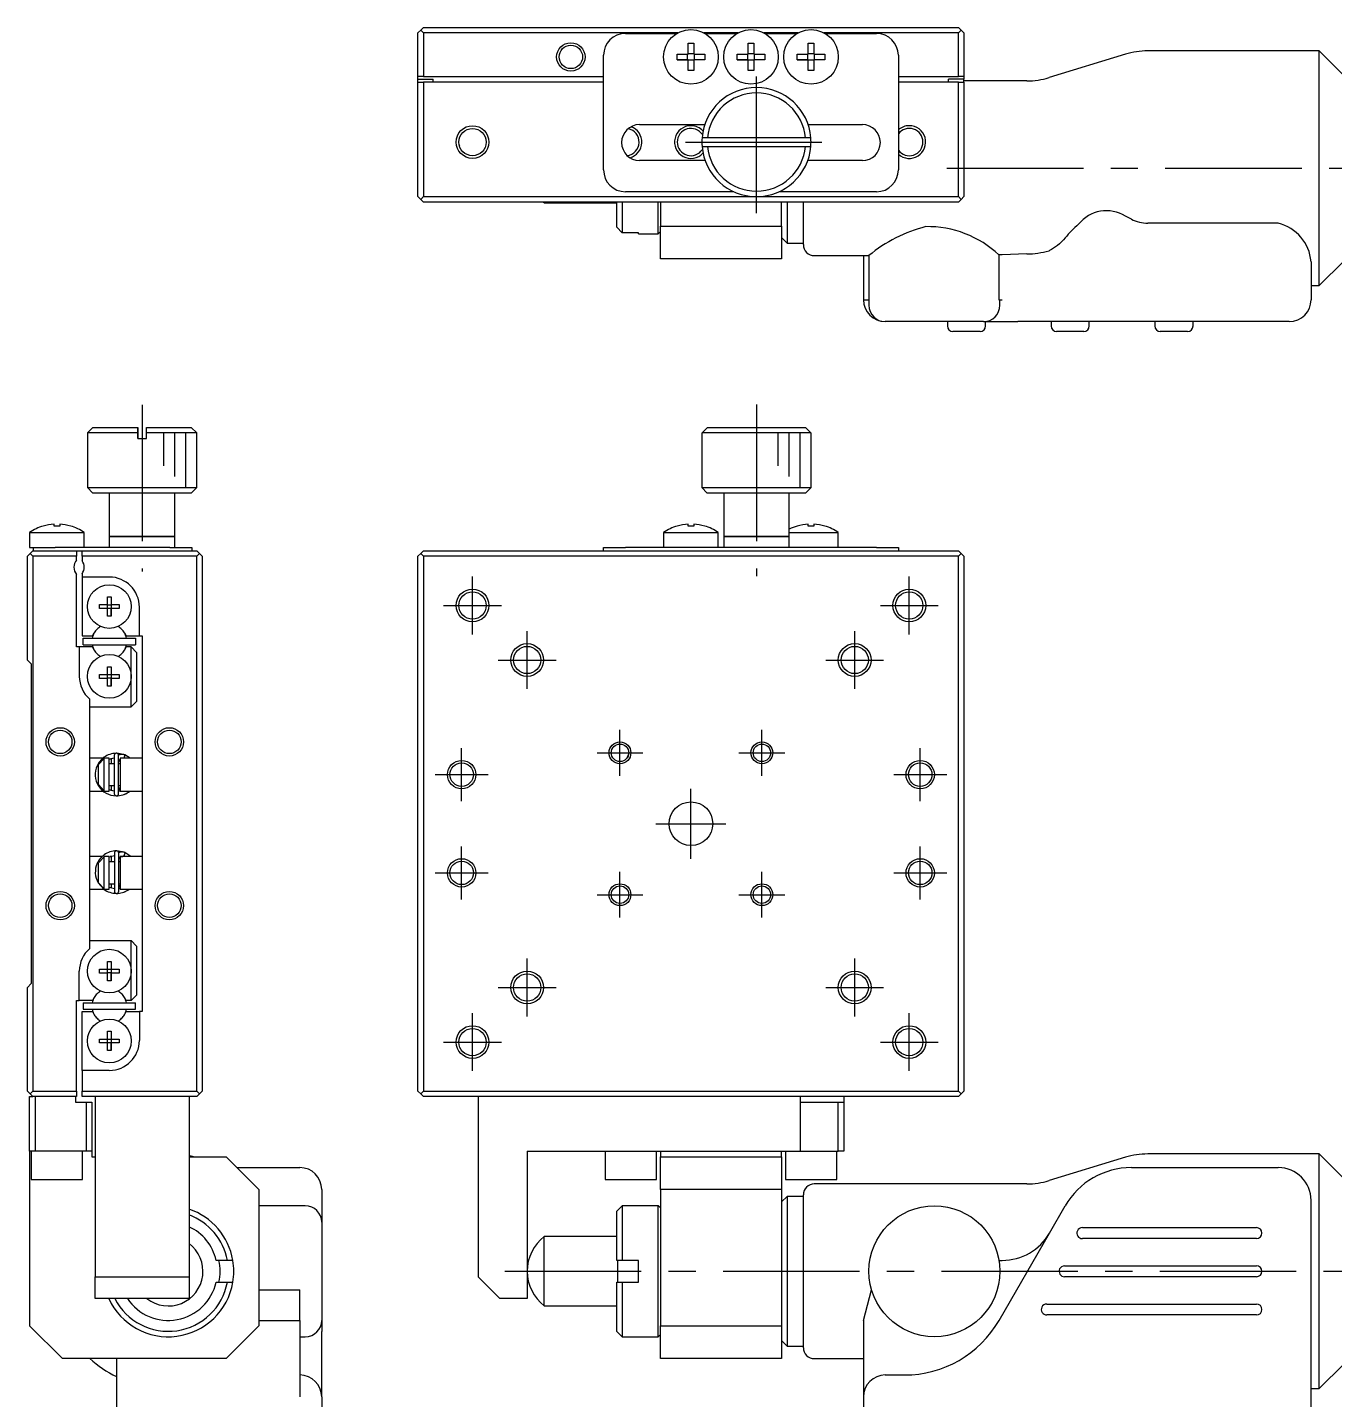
# Model space of a CAD drawing. Extents: x 19 to 443, y 13 to 219.
# Drawn here: x 31.1 to 150.8, y 93.2 to 218.9 of the extents above; entities that cross this region are included whole.
import ezdxf

# ---------------------------------------------------------------- set-up
doc = ezdxf.new("R2010")
doc.units = 0
doc.header["$LTSCALE"] = 10
doc.linetypes.add('CENTER', pattern=[2, 1.25, -0.25, 0.25, -0.25])
doc.layers.get('0').update_dxf_attribs({"linetype": 'CONTINUOUS'})
doc.layers.add('CENTER', color=1, linetype='CENTER')

msp = doc.modelspace()

# ---------------------------------------------------------------- linework, layer by layer
at = {"color": 7, "linetype": 'CONTINUOUS'}
for p, q in [((67.094929, 218.675), (67.344929, 218.925)), ((67.344929, 218.925), (116.344929, 218.925)), ((116.344929, 218.925), (116.594929, 218.675)), ((66.844929, 218.425), (67.094929, 218.675)), ((66.844929, 214.425), (66.844929, 218.425)), ((67.094929, 218.675), (67.344929, 218.425)), ((67.344929, 218.425), (67.344929, 214.425)), ((90.657495, 218.425), (67.344929, 218.425)), ((85.844929, 218.375), (90.569194, 218.375)), ((91.584929, 217.48359), (92.104929, 217.48359)), ((91.584929, 216.485), (91.584929, 217.48359)), ((92.104929, 217.48359), (92.104929, 216.485)), ((96.157495, 218.425), (93.032364, 218.425)), ((93.120665, 218.375), (96.069194, 218.375)), ((97.084929, 217.48359), (97.604929, 217.48359)), ((97.084929, 216.485), (97.084929, 217.48359)), ((97.604929, 217.48359), (97.604929, 216.485)), ((101.657495, 218.425), (98.532364, 218.425)), ((98.620665, 218.375), (101.569194, 218.375)), ((102.584929, 217.48359), (103.104929, 217.48359)), ((102.584929, 216.485), (102.584929, 217.48359)), ((103.104929, 217.48359), (103.104929, 216.485)), ((116.344929, 218.425), (104.032364, 218.425)), ((104.120665, 218.375), (108.844929, 218.375)), ((116.344929, 218.425), (116.594929, 218.675)), ((116.344929, 214.425), (116.344929, 218.425)), ((116.594929, 218.675), (116.844929, 218.425)), ((116.844929, 218.425), (116.844929, 214.425)), ((83.844929, 205.875), (83.844929, 216.375)), ((90.58634, 215.965), (90.58634, 216.485)), ((90.58634, 216.485), (91.584929, 216.485)), ((91.543555, 215.965), (91.543555, 216.485)), ((91.584929, 216.526375), (92.104929, 216.526375)), ((92.104929, 216.485), (93.103519, 216.485)), ((92.146304, 216.485), (92.146304, 215.965)), ((93.103519, 216.485), (93.103519, 215.965)), ((96.08634, 215.965), (96.08634, 216.485)), ((96.08634, 216.485), (97.084929, 216.485)), ((97.043555, 215.965), (97.043555, 216.485)), ((97.084929, 216.526375), (97.604929, 216.526375)), ((97.604929, 216.485), (98.603519, 216.485)), ((97.646304, 216.485), (97.646304, 215.965)), ((98.603519, 216.485), (98.603519, 215.965)), ((101.58634, 215.965), (101.58634, 216.485)), ((101.58634, 216.485), (102.584929, 216.485)), ((102.543555, 215.965), (102.543555, 216.485)), ((102.584929, 216.526375), (103.104929, 216.526375)), ((103.104929, 216.485), (104.103519, 216.485)), ((103.146304, 216.485), (103.146304, 215.965)), ((104.103519, 216.485), (104.103519, 215.965)), ((110.844929, 216.375), (110.844929, 205.875)), ((131.644984, 216.469461), (124.644875, 214.330539)), ((149.394929, 216.775), (133.690513, 216.775)), ((149.394929, 195.275), (149.394929, 216.775)), ((151.644929, 214.525), (149.394929, 216.775)), ((91.584929, 215.965), (90.58634, 215.965)), ((90.58634, 215.965), (91.543555, 215.965)), ((91.584929, 215.965), (91.543555, 215.965)), ((91.584929, 214.96641), (91.584929, 215.965)), ((92.104929, 215.923625), (91.584929, 215.923625)), ((92.104929, 214.96641), (91.584929, 214.96641)), ((92.104929, 215.965), (92.104929, 214.96641)), ((93.103519, 215.965), (92.104929, 215.965)), ((92.146304, 215.965), (92.104929, 215.965)), ((93.103519, 215.965), (92.146304, 215.965)), ((97.084929, 215.965), (96.08634, 215.965)), ((96.08634, 215.965), (97.043555, 215.965)), ((97.084929, 215.965), (97.043555, 215.965)), ((97.084929, 214.96641), (97.084929, 215.965)), ((97.604929, 215.923625), (97.084929, 215.923625)), ((97.604929, 214.96641), (97.084929, 214.96641)), ((97.604929, 215.965), (97.604929, 214.96641)), ((98.603519, 215.965), (97.604929, 215.965)), ((97.646304, 215.965), (97.604929, 215.965)), ((98.603519, 215.965), (97.646304, 215.965)), ((102.584929, 215.965), (101.58634, 215.965)), ((101.58634, 215.965), (102.543555, 215.965)), ((102.584929, 215.965), (102.543555, 215.965)), ((102.584929, 214.96641), (102.584929, 215.965)), ((103.104929, 215.923625), (102.584929, 215.923625)), ((103.104929, 214.96641), (102.584929, 214.96641)), ((103.104929, 215.965), (103.104929, 214.96641)), ((104.103519, 215.965), (103.104929, 215.965)), ((103.146304, 215.965), (103.104929, 215.965)), ((104.103519, 215.965), (103.146304, 215.965)), ((67.344929, 214.425), (66.844929, 214.425)), ((66.844929, 214.175), (66.844929, 214.425)), ((66.844929, 214.175), (68.244929, 214.175)), ((66.844929, 213.925), (66.844929, 214.175)), ((66.844929, 203.425), (66.844929, 213.925)), ((66.844929, 213.925), (67.344929, 213.925)), ((67.344929, 214.425), (83.844929, 214.425)), ((67.344929, 213.925), (67.344929, 203.425)), ((83.844929, 213.925), (67.344929, 213.925)), ((68.244929, 213.925), (68.244929, 214.175)), ((110.844929, 214.425), (116.344929, 214.425)), ((116.344929, 213.925), (110.844929, 213.925)), ((116.844929, 214.175), (115.444929, 214.175)), ((115.444929, 213.925), (115.444929, 214.175)), ((116.844929, 214.425), (116.344929, 214.425)), ((116.344929, 203.425), (116.344929, 213.925)), ((116.344929, 213.925), (116.844929, 213.925)), ((116.844929, 214.425), (116.844929, 214.175)), ((116.844929, 213.925), (116.844929, 214.175)), ((122.599346, 214.025), (116.844929, 214.025)), ((116.844929, 213.925), (116.844929, 203.425)), ((87.144929, 210.025), (93.107842, 210.025)), ((102.582017, 210.025), (107.544929, 210.025)), ((93.362742, 208.825), (92.860955, 208.825)), ((102.327116, 208.825), (93.362742, 208.825)), ((102.828904, 208.825), (102.327116, 208.825)), ((92.860955, 208.025), (93.362742, 208.025)), ((92.860955, 208.025), (102.828904, 208.025)), ((93.362742, 208.025), (102.327116, 208.025)), ((102.327116, 208.025), (102.828904, 208.025)), ((93.142802, 206.725), (87.144929, 206.725)), ((107.544929, 206.725), (102.547057, 206.725)), ((95.771888, 203.875), (85.844929, 203.875)), ((108.844929, 203.875), (99.917971, 203.875)), ((67.094929, 203.175), (66.844929, 203.425)), ((67.344929, 203.425), (67.094929, 203.175)), ((67.344929, 202.925), (67.094929, 203.175)), ((67.344929, 203.425), (97.844929, 203.425)), ((116.344929, 202.925), (67.344929, 202.925)), ((78.411953, 202.85), (78.411953, 202.925)), ((78.411953, 202.85), (85.044929, 202.85)), ((85.044929, 200.616673), (85.044929, 202.925)), ((85.544929, 202.925), (85.544929, 200.10892)), ((88.844929, 200.025), (88.844929, 202.925)), ((89.044929, 202.925), (89.044929, 200.725)), ((97.844929, 203.425), (116.344929, 203.425)), ((100.144929, 200.725), (100.144929, 202.925)), ((100.644929, 202.925), (100.644929, 199.175)), ((102.144929, 199.025), (102.144929, 202.925)), ((116.594929, 203.175), (116.344929, 203.425)), ((116.594929, 203.175), (116.344929, 202.925)), ((116.844929, 203.425), (116.594929, 203.175)), ((132.186381, 201.35341), (131.644984, 201.63926)), ((85.544929, 200.10892), (85.044929, 200.616673)), ((87.044929, 200.10892), (85.544929, 200.10892)), ((87.044929, 200.025), (87.044929, 200.10892)), ((87.044929, 200.025), (88.844929, 200.025)), ((88.844929, 200.025), (89.044929, 200.225)), ((89.044929, 200.725), (100.144929, 200.725)), ((89.044929, 197.725), (89.044929, 200.725)), ((100.144929, 200.725), (100.144929, 197.725)), ((145.644929, 200.993847), (133.690513, 200.993847)), ((100.144929, 199.675), (100.644929, 199.175)), ((100.644929, 199.175), (102.144929, 199.175)), ((125.062742, 198.690072), (124.873127, 198.578328)), ((125.24931, 198.815841), (125.062742, 198.690072)), ((125.432474, 198.955397), (125.24931, 198.815841)), ((125.611885, 199.108471), (125.432474, 198.955397)), ((125.787199, 199.274771), (125.611885, 199.108471)), ((125.958081, 199.45398), (125.787199, 199.274771)), ((126.124204, 199.645753), (125.958081, 199.45398)), ((100.144929, 197.725), (89.044929, 197.725)), ((103.144929, 198.025), (108.144929, 198.025)), ((107.644929, 198.025), (107.644929, 193.975)), ((108.144929, 198.025), (108.144929, 193.475)), ((120.061009, 198.087746), (120.061009, 193.975)), ((120.350701, 198.087746), (120.061009, 198.087746)), ((122.599346, 198.173484), (120.350701, 198.087746)), ((124.680828, 198.480825), (124.644875, 198.464771)), ((124.873127, 198.578328), (124.680828, 198.480825)), ((148.644929, 197.462728), (148.644929, 193.975)), ((149.394929, 195.275), (151.644929, 197.525)), ((148.644929, 195.275), (149.394929, 195.275)), ((107.644929, 193.975), (108.144929, 193.975)), ((120.061009, 193.975), (120.350701, 193.975)), ((120.144929, 193.475), (120.144929, 193.975)), ((118.644929, 191.975), (109.644929, 191.975)), ((115.334269, 191.975), (115.334269, 191.575)), ((118.334269, 191.075), (115.834269, 191.075)), ((118.644929, 191.975), (121.794077, 191.975)), ((118.834269, 191.575), (118.834269, 191.975)), ((127.856254, 191.975), (121.794077, 191.975)), ((124.834269, 191.975), (124.834269, 191.575)), ((127.834269, 191.075), (125.334269, 191.075)), ((132.186381, 191.975), (127.856254, 191.975)), ((128.334269, 191.575), (128.334269, 191.975)), ((145.644929, 191.975), (132.186381, 191.975)), ((134.334269, 191.975), (134.334269, 191.575)), ((137.334269, 191.075), (134.834269, 191.075)), ((137.834269, 191.575), (137.834269, 191.975)), ((146.644929, 191.975), (145.644929, 191.975)), ((37.075, 182.275), (36.575, 181.775)), ((37.075, 182.275), (41.175, 182.275)), ((41.175, 181.775), (41.175, 182.275)), ((41.175, 182.275), (41.175, 181.775)), ((41.975, 182.275), (46.075, 182.275)), ((41.975, 181.775), (41.975, 182.275)), ((46.575, 181.775), (46.075, 182.275)), ((92.860955, 181.775), (93.362742, 182.275)), ((93.362742, 182.275), (102.327116, 182.275)), ((93.362742, 182.275), (102.327116, 182.275)), ((102.327116, 182.275), (102.828904, 181.775)), ((41.175, 181.775), (36.575, 181.775)), ((36.575, 181.775), (36.575, 176.775)), ((41.175, 181.275), (41.175, 181.775)), ((41.175, 181.775), (41.175, 181.275)), ((41.175, 181.275), (41.975, 181.275)), ((46.575, 181.775), (41.975, 181.775)), ((41.975, 181.275), (41.975, 181.775)), ((46.575, 176.775), (46.575, 181.775)), ((92.844929, 181.275), (92.860955, 181.275)), ((92.844929, 181.275), (92.860955, 181.275)), ((92.844929, 181.275), (92.844929, 176.775)), ((102.828904, 181.775), (92.860955, 181.775)), ((92.860955, 181.275), (92.860955, 181.775)), ((102.828904, 181.775), (102.828904, 181.275)), ((102.828904, 181.275), (102.844929, 181.275)), ((102.828904, 181.275), (102.844929, 181.275)), ((102.844929, 176.775), (102.844929, 181.275)), ((36.575, 176.775), (41.575, 176.775)), ((36.575, 176.775), (37.075, 176.275)), ((41.575, 176.275), (37.075, 176.275)), ((38.575, 176.275), (38.575, 172.275)), ((41.575, 176.775), (46.575, 176.775)), ((46.075, 176.275), (41.575, 176.275)), ((44.575, 172.275), (44.575, 176.275)), ((46.075, 176.275), (46.575, 176.775)), ((92.844929, 176.775), (102.844929, 176.775)), ((92.844929, 176.775), (93.344929, 176.275)), ((102.344929, 176.275), (93.344929, 176.275)), ((94.844929, 176.275), (94.844929, 172.275)), ((100.844929, 172.275), (100.844929, 176.275)), ((102.344929, 176.275), (102.844929, 176.775)), ((31.275, 172.666657), (36.275, 172.666657)), ((31.275, 172.666657), (31.275, 171.275)), ((32.51641, 173.237581), (32.513067, 173.244436)), ((33.515, 173.237581), (33.515, 173.409953)), ((34.035, 173.237581), (33.515, 173.237581)), ((34.035, 173.409953), (34.035, 173.237581)), ((35.036933, 173.244436), (35.03359, 173.237581)), ((36.275, 171.275), (36.275, 172.666657)), ((41.575, 172.275), (38.575, 172.275)), ((38.575, 172.275), (41.575, 172.275)), ((38.575, 172.275), (38.575, 171.275)), ((44.575, 172.275), (41.575, 172.275)), ((41.575, 172.275), (44.575, 172.275)), ((44.575, 171.275), (44.575, 172.275)), ((89.344929, 172.666657), (94.344929, 172.666657)), ((89.344929, 172.666657), (89.344929, 171.275)), ((90.58634, 173.237581), (90.582997, 173.244436)), ((90.58634, 173.237581), (90.582997, 173.244436)), ((91.584929, 173.237581), (91.584929, 173.409953)), ((92.104929, 173.237581), (91.584929, 173.237581)), ((92.104929, 173.409953), (92.104929, 173.237581)), ((93.106862, 173.244436), (93.103519, 173.237581)), ((93.106862, 173.244436), (93.103519, 173.237581)), ((94.344929, 171.275), (94.344929, 172.666657)), ((100.844929, 172.275), (94.844929, 172.275)), ((94.844929, 172.275), (100.844929, 172.275)), ((94.844929, 172.275), (94.844929, 171.275)), ((100.844929, 172.666657), (105.344929, 172.666657)), ((100.844929, 171.275), (100.844929, 172.275)), ((101.58634, 173.237581), (101.582997, 173.244436)), ((101.58634, 173.237581), (101.582997, 173.244436)), ((102.584929, 173.237581), (102.584929, 173.409953)), ((103.104929, 173.237581), (102.584929, 173.237581)), ((103.104929, 173.409953), (103.104929, 173.237581)), ((104.106862, 173.244436), (104.103519, 173.237581)), ((104.106862, 173.244436), (104.103519, 173.237581)), ((105.344929, 171.275), (105.344929, 172.666657)), ((31.275, 171.275), (31.625, 171.275)), ((31.325, 170.725), (31.575, 170.975)), ((31.575, 170.975), (35.575, 170.975)), ((31.625, 170.975), (31.625, 171.275)), ((31.625, 171.275), (33.625, 171.275)), ((34.85, 171.275), (33.625, 171.275)), ((44.125, 171.275), (34.85, 171.275)), ((35.575, 170.975), (36.075, 170.975)), ((35.575, 170.975), (35.575, 170.475)), ((36.075, 170.975), (46.575, 170.975)), ((36.075, 170.475), (36.075, 170.975)), ((44.125, 171.275), (46.125, 171.275)), ((46.125, 171.275), (46.125, 170.975)), ((46.575, 170.975), (46.825, 170.725)), ((67.344929, 170.975), (67.094929, 170.725)), ((67.344929, 170.975), (116.344929, 170.975)), ((83.844929, 170.975), (83.844929, 171.275)), ((83.844929, 171.275), (85.844929, 171.275)), ((90.769929, 171.275), (85.844929, 171.275)), ((92.919929, 171.275), (90.769929, 171.275)), ((96.269929, 171.275), (92.919929, 171.275)), ((98.419929, 171.275), (96.269929, 171.275)), ((101.769929, 171.275), (98.419929, 171.275)), ((103.919929, 171.275), (101.769929, 171.275)), ((108.844929, 171.275), (103.919929, 171.275)), ((108.844929, 171.275), (110.844929, 171.275)), ((110.844929, 171.275), (110.844929, 170.975)), ((116.594929, 170.725), (116.344929, 170.975)), ((31.325, 170.725), (31.075, 170.475)), ((31.075, 160.975), (31.075, 170.475)), ((31.575, 170.475), (31.325, 170.725)), ((31.575, 170.475), (31.575, 121.475)), ((35.575, 170.475), (31.575, 170.475)), ((35.575, 170.136438), (35.575, 170.475)), ((36.075, 170.475), (36.075, 170.075)), ((46.575, 170.475), (36.075, 170.475)), ((46.825, 170.725), (46.575, 170.475)), ((46.575, 121.475), (46.575, 170.475)), ((47.075, 170.475), (46.825, 170.725)), ((47.075, 170.475), (47.075, 121.475)), ((67.094929, 170.725), (66.844929, 170.475)), ((66.844929, 121.475), (66.844929, 170.475)), ((67.344929, 170.475), (67.094929, 170.725)), ((67.344929, 170.475), (67.344929, 121.475)), ((116.344929, 170.475), (67.344929, 170.475)), ((116.594929, 170.725), (116.344929, 170.475)), ((116.344929, 121.475), (116.344929, 170.475)), ((116.844929, 170.475), (116.594929, 170.725)), ((116.844929, 170.475), (116.844929, 121.475)), ((35.575, 162.175), (35.575, 168.813562)), ((36.075, 168.875), (36.075, 168.575)), ((38.575, 168.575), (36.075, 168.575)), ((36.075, 168.575), (36.075, 163.175)), ((37.688639, 166.055), (38.395, 166.055)), ((37.688639, 165.695), (37.688639, 166.055)), ((38.395, 166.761361), (38.755, 166.761361)), ((38.395, 166.055), (38.395, 166.761361)), ((38.405372, 166.044628), (38.395, 166.055)), ((38.405372, 165.705372), (38.405372, 166.044628)), ((38.405372, 166.044628), (38.744628, 166.044628)), ((38.744628, 166.044628), (38.755, 166.055)), ((38.744628, 166.044628), (38.744628, 165.705372)), ((38.755, 166.761361), (38.755, 166.055)), ((38.755, 166.761361), (38.755, 166.055)), ((38.755, 166.055), (39.461361, 166.055)), ((39.461361, 166.055), (39.461361, 165.695)), ((38.395, 165.695), (37.688639, 165.695)), ((38.405372, 165.705372), (38.395, 165.695)), ((38.395, 164.988639), (38.395, 165.695)), ((38.755, 164.988639), (38.395, 164.988639)), ((38.744628, 165.705372), (38.405372, 165.705372)), ((38.744628, 165.705372), (38.755, 165.695)), ((38.755, 165.695), (38.755, 164.988639)), ((39.461361, 165.695), (38.755, 165.695)), ((38.755, 164.988639), (38.755, 165.695)), ((41.325, 163.175), (41.325, 165.825)), ((37.030588, 163.175), (37.200185, 163.46875)), ((39.949815, 163.46875), (40.119412, 163.175)), ((35.825, 162.175), (35.575, 162.175)), ((35.825, 162.175), (35.825, 159.475)), ((37.030588, 162.175), (35.825, 162.175)), ((36.075, 163.175), (37.030588, 163.175)), ((36.175, 162.975), (40.975, 162.975)), ((36.175, 162.375), (36.175, 162.975)), ((36.175, 162.375), (40.975, 162.375)), ((37.200185, 161.88125), (37.030588, 162.175)), ((40.119412, 162.175), (39.949815, 161.88125)), ((40.119412, 163.175), (41.325, 163.175)), ((40.575, 162.175), (40.119412, 162.175)), ((40.575, 159.475), (40.575, 162.175)), ((40.575, 162.175), (41.075, 161.675)), ((40.975, 162.975), (40.975, 162.375)), ((41.325, 163.175), (41.575, 163.175)), ((41.575, 163.175), (41.575, 160.975)), ((31.075, 160.975), (31.425, 160.625)), ((41.075, 161.675), (41.075, 157.175)), ((41.575, 160.975), (41.575, 128.775)), ((31.425, 160.625), (31.425, 131.325)), ((37.688639, 159.655), (38.395, 159.655)), ((37.688639, 159.295), (37.688639, 159.655)), ((38.395, 160.361361), (38.755, 160.361361)), ((38.395, 159.655), (38.395, 160.361361)), ((38.405372, 159.644628), (38.395, 159.655)), ((38.405372, 159.305372), (38.405372, 159.644628)), ((38.405372, 159.644628), (38.744628, 159.644628)), ((38.744628, 159.644628), (38.755, 159.655)), ((38.744628, 159.644628), (38.744628, 159.305372)), ((38.755, 160.361361), (38.755, 159.655)), ((38.755, 160.361361), (38.755, 159.655)), ((38.755, 159.655), (39.461361, 159.655)), ((39.461361, 159.655), (39.461361, 159.295)), ((38.395, 159.295), (37.688639, 159.295)), ((38.405372, 159.305372), (38.395, 159.295)), ((38.395, 158.588639), (38.395, 159.295)), ((38.755, 158.588639), (38.395, 158.588639)), ((38.744628, 159.305372), (38.405372, 159.305372)), ((38.744628, 159.305372), (38.755, 159.295)), ((38.755, 159.295), (38.755, 158.588639)), ((39.461361, 159.295), (38.755, 159.295)), ((38.755, 158.588639), (38.755, 159.295)), ((40.575, 156.675), (40.575, 159.475)), ((36.775, 134.554062), (36.775, 157.395938)), ((41.075, 157.175), (40.575, 156.675)), ((36.775, 156.675), (40.575, 156.675)), ((39.02715, 152.233046), (39.02715, 148.733046)), ((39.996029, 152.274002), (39.254486, 152.431727)), ((39.426469, 152.264885), (39.424711, 152.264049)), ((39.458058, 152.278901), (39.426469, 152.264885)), ((39.42715, 148.733046), (39.42715, 152.233046)), ((39.490296, 152.291321), (39.458058, 152.278901)), ((39.523101, 152.302113), (39.490296, 152.291321)), ((39.556395, 152.311251), (39.523101, 152.302113)), ((39.590096, 152.318715), (39.556395, 152.311251)), ((39.62412, 152.324485), (39.590096, 152.318715)), ((39.658386, 152.328548), (39.62412, 152.324485)), ((39.692809, 152.330894), (39.658386, 152.328548)), ((39.727305, 152.331517), (39.692809, 152.330894)), ((39.761791, 152.330416), (39.727305, 152.331517)), ((39.796181, 152.327592), (39.761791, 152.330416)), ((39.830392, 152.323053), (39.796181, 152.327592)), ((39.864339, 152.316809), (39.830392, 152.323053)), ((39.89794, 152.308875), (39.864339, 152.316809)), ((39.931113, 152.29927), (39.89794, 152.308875)), ((40.002827, 152.271089), (39.898806, 151.974982)), ((39.963774, 152.288017), (39.931113, 152.29927)), ((39.946528, 152.098723), (39.940305, 152.083895)), ((39.95255, 152.113508), (39.946528, 152.098723)), ((39.958332, 152.128153), (39.95255, 152.113508)), ((39.963837, 152.142564), (39.958332, 152.128153)), ((39.994164, 152.275863), (39.963774, 152.288017)), ((39.969029, 152.156646), (39.963837, 152.142564)), ((39.973874, 152.17031), (39.969029, 152.156646)), ((39.97834, 152.183465), (39.973874, 152.17031)), ((39.9824, 152.196027), (39.97834, 152.183465)), ((39.986026, 152.207915), (39.9824, 152.196027)), ((39.989194, 152.219052), (39.986026, 152.207915)), ((39.991886, 152.229364), (39.989194, 152.219052)), ((39.994082, 152.238786), (39.991886, 152.229364)), ((39.992832, 152.276144), (39.994824, 152.275489)), ((40.480799, 151.975034), (39.993724, 152.275011)), ((39.995769, 152.247256), (39.994082, 152.238786)), ((39.994824, 152.275489), (39.996303, 152.273644)), ((39.996936, 152.254719), (39.995769, 152.247256)), ((39.996303, 152.273644), (39.997258, 152.270621)), ((39.997576, 152.261128), (39.996936, 152.254719)), ((39.997258, 152.270621), (39.997683, 152.26644)), ((39.997683, 152.26644), (39.997576, 152.261128)), ((86.135911, 152.357826), (85.963825, 151.968457)), ((37.973375, 151.975), (36.775, 151.975)), ((37.575, 151.391515), (38.075, 151.920683)), ((37.575, 149.558485), (37.575, 151.391515)), ((37.974534, 151.975), (37.974369, 151.975)), ((38.075, 151.975), (38.075, 151.920683)), ((38.575, 151.975), (38.075, 151.975)), ((38.075, 151.920683), (38.075, 149.029317)), ((38.574989, 151.889926), (39.027123, 152.021028)), ((38.575, 148.975), (38.575, 151.975)), ((39.02715, 151.475), (38.575, 151.475)), ((38.775, 151.475), (38.775, 151.975)), ((39.42715, 151.631435), (39.574968, 151.891361)), ((39.575, 151.475), (39.42715, 151.475)), ((39.575, 151.975), (39.575, 148.975)), ((41.575, 151.975), (39.575, 151.975)), ((39.894601, 151.986824), (39.888275, 151.975)), ((39.901062, 151.999329), (39.894601, 151.986824)), ((39.907617, 152.012435), (39.901062, 151.999329)), ((39.914223, 152.026057), (39.907617, 152.012435)), ((39.920838, 152.040106), (39.914223, 152.026057)), ((39.927418, 152.054491), (39.920838, 152.040106)), ((39.933921, 152.069119), (39.927418, 152.054491)), ((39.940305, 152.083895), (39.933921, 152.069119)), ((36.775, 148.975), (37.992522, 148.975)), ((38.075, 149.029317), (37.575, 149.558485)), ((37.992983, 148.975), (37.993089, 148.975)), ((37.993617, 148.975), (37.993738, 148.975)), ((38.075, 149.029317), (38.075, 148.975)), ((38.075, 148.975), (38.575, 148.975)), ((39.027149, 148.945366), (38.574932, 149.075898)), ((38.575, 149.475), (39.02715, 149.475)), ((38.775, 148.999524), (38.775, 149.475)), ((39.249127, 148.534274), (39.349916, 148.537913)), ((39.42715, 149.475), (39.575, 149.475)), ((39.574961, 149.074736), (39.42715, 149.334658)), ((39.57521, 148.971816), (39.427153, 148.945048)), ((39.575, 148.975), (41.575, 148.975)), ((39.588234, 148.974892), (39.57521, 148.971816)), ((39.935206, 148.668134), (39.936344, 148.668503)), ((39.936344, 148.668503), (39.937365, 148.668837)), ((39.937365, 148.668837), (39.938651, 148.669259)), ((39.938651, 148.669259), (39.940321, 148.669812)), ((39.940321, 148.669812), (39.941933, 148.67035)), ((39.941933, 148.67035), (39.945148, 148.671435)), ((39.945148, 148.671435), (39.946962, 148.672056)), ((39.946962, 148.672056), (39.95053, 148.673293)), ((39.95053, 148.673293), (39.994164, 148.69023)), ((39.992832, 148.689949), (39.992524, 148.69068)), ((39.994164, 148.69023), (39.992832, 148.689949)), ((39.993922, 148.691166), (40.046852, 148.714769)), ((40.006768, 143.332045), (39.265225, 143.489769)), ((39.437208, 143.322927), (39.43545, 143.322091)), ((39.468797, 143.336944), (39.437208, 143.322927)), ((39.501035, 143.349363), (39.468797, 143.336944)), ((39.53384, 143.360155), (39.501035, 143.349363)), ((39.567134, 143.369294), (39.53384, 143.360155)), ((39.600835, 143.376757), (39.567134, 143.369294)), ((39.634859, 143.382528), (39.600835, 143.376757)), ((39.669125, 143.386591), (39.634859, 143.382528)), ((39.703548, 143.388936), (39.669125, 143.386591)), ((39.738045, 143.38956), (39.703548, 143.388936)), ((39.77253, 143.388458), (39.738045, 143.38956)), ((39.80692, 143.385635), (39.77253, 143.388458)), ((39.841131, 143.381096), (39.80692, 143.385635)), ((39.875078, 143.374852), (39.841131, 143.381096)), ((40.013567, 143.329132), (39.87372, 142.974981)), ((39.90868, 143.366918), (39.875078, 143.374852)), ((39.941852, 143.357313), (39.90868, 143.366918)), ((39.974513, 143.346059), (39.941852, 143.357313)), ((40.004903, 143.333905), (39.974513, 143.346059)), ((40.00523, 143.298743), (40.003206, 143.289783)), ((40.003571, 143.334187), (40.005516, 143.333565)), ((40.557592, 142.975051), (40.004463, 143.333054)), ((40.00677, 143.30679), (40.00523, 143.298743)), ((40.005516, 143.333565), (40.006975, 143.331816)), ((40.007815, 143.313874), (40.00677, 143.30679)), ((40.006975, 143.331816), (40.007939, 143.328952)), ((40.00836, 143.319953), (40.007815, 143.313874)), ((40.007939, 143.328952), (40.008402, 143.32499)), ((40.008402, 143.32499), (40.00836, 143.319953)), ((37.917814, 142.975), (36.775, 142.975)), ((37.575, 142.391515), (38.075, 142.920683)), ((37.575, 140.558485), (37.575, 142.391515)), ((37.918626, 142.975), (37.918452, 142.975)), ((37.919007, 142.975), (37.918903, 142.975)), ((38.075, 142.975), (38.075, 142.920683)), ((38.575, 142.975), (38.075, 142.975)), ((38.075, 142.920683), (38.075, 140.029317)), ((38.574878, 142.9429), (39.037862, 143.07907)), ((38.575, 139.975), (38.575, 142.975)), ((39.03789, 142.475), (38.575, 142.475)), ((38.775, 142.975), (38.648988, 142.975)), ((38.775, 142.475), (38.775, 142.975)), ((39.03789, 143.291089), (39.03789, 139.791089)), ((39.43789, 139.791089), (39.43789, 143.291089)), ((39.43789, 142.689478), (39.574955, 142.942785)), ((39.575, 142.475), (39.43789, 142.475)), ((39.575, 142.975), (39.575, 139.975)), ((41.575, 142.975), (39.575, 142.975)), ((39.642652, 142.97509), (39.824019, 142.975032)), ((39.86587, 142.980027), (39.861693, 142.975)), ((39.870418, 142.986098), (39.86587, 142.980027)), ((39.875308, 142.993175), (39.870418, 142.986098)), ((39.880512, 143.001214), (39.875308, 142.993175)), ((39.885996, 143.010166), (39.880512, 143.001214)), ((39.891727, 143.019976), (39.885996, 143.010166)), ((39.89767, 143.030585), (39.891727, 143.019976)), ((39.903788, 143.041926), (39.89767, 143.030585)), ((39.910045, 143.053931), (39.903788, 143.041926)), ((39.916401, 143.066525), (39.910045, 143.053931)), ((39.922817, 143.079632), (39.916401, 143.066525)), ((39.929255, 143.093171), (39.922817, 143.079632)), ((39.935675, 143.107058), (39.929255, 143.093171)), ((39.942036, 143.121209), (39.935675, 143.107058)), ((39.948301, 143.135537), (39.942036, 143.121209)), ((39.954431, 143.149954), (39.948301, 143.135537)), ((39.960388, 143.164371), (39.954431, 143.149954)), ((39.966135, 143.1787), (39.960388, 143.164371)), ((39.971638, 143.192853), (39.966135, 143.1787)), ((39.976862, 143.206743), (39.971638, 143.192853)), ((39.981776, 143.220285), (39.976862, 143.206743)), ((39.986349, 143.233395), (39.981776, 143.220285)), ((39.990554, 143.245994), (39.986349, 143.233395)), ((39.994364, 143.258004), (39.990554, 143.245994)), ((39.997756, 143.269351), (39.994364, 143.258004)), ((40.000709, 143.279966), (39.997756, 143.269351)), ((40.003206, 143.289783), (40.000709, 143.279966)), ((36.775, 139.975), (38.075, 139.975)), ((37.558868, 140.551589), (38.079004, 139.974493)), ((38.075, 140.029317), (37.575, 140.558485)), ((38.075, 140.029317), (38.075, 139.975)), ((38.075, 139.975), (38.575, 139.975)), ((39.037888, 140.003408), (38.574947, 140.138966)), ((38.575, 140.475), (39.03789, 140.475)), ((38.775, 140.061004), (38.775, 140.475)), ((39.259866, 139.592316), (39.360655, 139.595955)), ((39.43789, 140.475), (39.575, 140.475)), ((39.574973, 140.139381), (39.43789, 140.3927)), ((39.57508, 140.027382), (39.437892, 140.00309)), ((39.575, 139.975), (41.575, 139.975)), ((39.945945, 139.726177), (39.947083, 139.726546)), ((39.947083, 139.726546), (39.948105, 139.726879)), ((39.948105, 139.726879), (39.94939, 139.727301)), ((39.94939, 139.727301), (39.95106, 139.727854)), ((39.95106, 139.727854), (39.952672, 139.728392)), ((39.952672, 139.728392), (39.955887, 139.729478)), ((39.955887, 139.729478), (39.957701, 139.730098)), ((39.957701, 139.730098), (39.961269, 139.731335)), ((39.961269, 139.731335), (40.004903, 139.748273)), ((40.003571, 139.747991), (40.003264, 139.748723)), ((40.004903, 139.748273), (40.003571, 139.747991)), ((40.004661, 139.749209), (40.057591, 139.772811)), ((36.775, 135.275), (40.575, 135.275)), ((40.575, 132.475), (40.575, 135.275)), ((40.575, 135.275), (41.075, 134.775)), ((41.075, 134.775), (41.075, 130.275)), ((38.395, 133.361361), (38.755, 133.361361)), ((38.395, 132.655), (38.395, 133.361361)), ((38.755, 133.361361), (38.755, 132.655)), ((38.755, 133.361361), (38.755, 132.655)), ((35.825, 129.775), (35.825, 132.475)), ((37.688639, 132.655), (38.395, 132.655)), ((37.688639, 132.295), (37.688639, 132.655)), ((38.395, 132.295), (37.688639, 132.295)), ((38.405372, 132.644628), (38.395, 132.655)), ((38.405372, 132.305372), (38.395, 132.295)), ((38.395, 131.588639), (38.395, 132.295)), ((38.405372, 132.305372), (38.405372, 132.644628)), ((38.405372, 132.644628), (38.744628, 132.644628)), ((38.744628, 132.305372), (38.405372, 132.305372)), ((38.744628, 132.644628), (38.755, 132.655)), ((38.744628, 132.644628), (38.744628, 132.305372)), ((38.744628, 132.305372), (38.755, 132.295)), ((38.755, 132.655), (39.461361, 132.655)), ((38.755, 132.295), (38.755, 131.588639)), ((39.461361, 132.295), (38.755, 132.295)), ((38.755, 131.588639), (38.755, 132.295)), ((39.461361, 132.655), (39.461361, 132.295)), ((40.575, 129.775), (40.575, 132.475)), ((31.425, 131.325), (31.075, 130.975)), ((31.075, 121.475), (31.075, 130.975)), ((38.755, 131.588639), (38.395, 131.588639)), ((35.575, 129.775), (35.825, 129.775)), ((35.575, 121.475), (35.575, 129.775)), ((37.030588, 129.775), (35.825, 129.775)), ((36.175, 129.575), (40.975, 129.575)), ((36.175, 129.575), (36.175, 128.975)), ((37.200185, 130.06875), (37.030588, 129.775)), ((40.119412, 129.775), (39.949815, 130.06875)), ((40.575, 129.775), (40.119412, 129.775)), ((41.075, 130.275), (40.575, 129.775)), ((40.975, 128.975), (40.975, 129.575)), ((36.075, 128.775), (37.030588, 128.775)), ((36.075, 123.375), (36.075, 128.775)), ((36.175, 128.975), (40.975, 128.975)), ((37.030588, 128.775), (37.200185, 128.48125)), ((39.949815, 128.48125), (40.119412, 128.775)), ((40.119412, 128.775), (41.325, 128.775)), ((41.575, 128.775), (41.325, 128.775)), ((41.325, 128.775), (41.325, 126.125)), ((38.395, 126.961361), (38.755, 126.961361)), ((38.395, 126.255), (38.395, 126.961361)), ((38.755, 126.961361), (38.755, 126.255)), ((38.755, 126.961361), (38.755, 126.255)), ((37.688639, 126.255), (38.395, 126.255)), ((37.688639, 125.895), (37.688639, 126.255)), ((38.395, 125.895), (37.688639, 125.895)), ((38.405372, 126.244628), (38.395, 126.255)), ((38.405372, 125.905372), (38.395, 125.895)), ((38.395, 125.188639), (38.395, 125.895)), ((38.405372, 125.905372), (38.405372, 126.244628)), ((38.405372, 126.244628), (38.744628, 126.244628)), ((38.744628, 125.905372), (38.405372, 125.905372)), ((38.744628, 126.244628), (38.755, 126.255)), ((38.744628, 126.244628), (38.744628, 125.905372)), ((38.744628, 125.905372), (38.755, 125.895)), ((38.755, 126.255), (39.461361, 126.255)), ((38.755, 125.895), (38.755, 125.188639)), ((39.461361, 125.895), (38.755, 125.895)), ((38.755, 125.188639), (38.755, 125.895)), ((39.461361, 126.255), (39.461361, 125.895)), ((38.755, 125.188639), (38.395, 125.188639)), ((38.575, 123.375), (36.075, 123.375)), ((36.075, 123.375), (36.075, 121.475)), ((31.075, 121.475), (31.325, 121.225)), ((31.275, 115.975), (31.275, 120.975)), ((31.275, 120.975), (31.575, 120.975)), ((31.325, 121.225), (31.575, 121.475)), ((31.575, 120.975), (31.325, 121.225)), ((31.575, 121.475), (35.575, 121.475)), ((35.575, 120.975), (31.575, 120.975)), ((31.775, 120.975), (31.775, 115.975)), ((35.475, 120.975), (35.475, 120.475)), ((35.575, 121.475), (35.575, 120.975)), ((36.075, 121.475), (46.575, 121.475)), ((36.075, 120.975), (36.075, 121.475)), ((46.575, 120.975), (36.075, 120.975)), ((37.275, 120.975), (37.275, 104.475)), ((45.875, 120.975), (45.875, 104.475)), ((46.575, 121.475), (46.825, 121.225)), ((46.825, 121.225), (46.575, 120.975)), ((47.075, 121.475), (46.825, 121.225)), ((66.844929, 121.475), (67.094929, 121.225)), ((67.344929, 121.475), (67.094929, 121.225)), ((67.094929, 121.225), (67.344929, 120.975)), ((67.344929, 121.475), (116.344929, 121.475)), ((116.344929, 120.975), (67.344929, 120.975)), ((72.344929, 120.975), (72.344929, 104.475)), ((101.844929, 120.975), (101.844929, 115.975)), ((105.844929, 120.975), (105.844929, 120.475)), ((116.594929, 121.225), (116.344929, 121.475)), ((116.344929, 120.975), (116.594929, 121.225)), ((116.594929, 121.225), (116.844929, 121.475)), ((35.475, 120.475), (36.475, 120.475)), ((36.475, 115.975), (36.475, 120.475)), ((36.475, 120.475), (36.975, 120.475)), ((36.975, 120.475), (36.975, 115.975)), ((101.844929, 120.475), (105.344929, 120.475)), ((105.344929, 115.975), (105.344929, 120.475)), ((105.344929, 120.475), (105.844929, 120.475)), ((105.844929, 120.475), (105.844929, 115.975)), ((31.775, 115.975), (31.275, 115.975)), ((31.275, 115.975), (31.275, 99.975)), ((31.425, 115.975), (31.425, 113.375)), ((36.475, 115.975), (31.775, 115.975)), ((36.125, 113.375), (36.125, 115.975)), ((36.975, 115.975), (36.475, 115.975)), ((36.975, 115.975), (36.975, 115.475)), ((76.844929, 115.975), (101.844929, 115.975)), ((76.844929, 115.975), (76.844929, 102.475)), ((83.994929, 115.975), (83.994929, 113.375)), ((88.694929, 113.375), (88.694929, 115.975)), ((89.044929, 115.975), (89.044929, 115.475)), ((100.144929, 115.475), (100.144929, 115.975)), ((100.494929, 115.975), (100.494929, 113.375)), ((101.844929, 115.975), (105.344929, 115.975)), ((105.194929, 113.375), (105.194929, 115.975)), ((105.844929, 115.975), (105.344929, 115.975)), ((149.394929, 115.725), (133.690513, 115.725)), ((149.394929, 94.225), (149.394929, 115.725)), ((151.644929, 113.475), (149.394929, 115.725)), ((36.975, 115.475), (37.275, 115.475)), ((45.875, 115.475), (49.275, 115.475)), ((52.275, 112.475), (49.275, 115.475)), ((50.275, 114.475), (56.025, 114.475)), ((89.044929, 115.475), (100.144929, 115.475)), ((89.044929, 112.475), (89.044929, 115.475)), ((100.144929, 115.475), (100.144929, 112.475)), ((131.644984, 115.419461), (124.644875, 113.280539)), ((132.186381, 114.475), (145.644929, 114.475)), ((31.425, 113.375), (36.125, 113.375)), ((83.994929, 113.375), (86.344929, 113.375)), ((86.344929, 113.375), (88.694929, 113.375)), ((100.494929, 113.375), (102.844929, 113.375)), ((102.844929, 113.375), (105.194929, 113.375)), ((52.275, 112.475), (52.275, 99.975)), ((58.025, 112.475), (58.025, 109.975)), ((100.144929, 112.475), (89.044929, 112.475)), ((89.044929, 112.475), (89.044929, 99.975)), ((100.144929, 112.475), (100.144929, 99.975)), ((102.144929, 97.975), (102.144929, 111.975)), ((122.599346, 112.975), (103.144929, 112.975)), ((56.525, 110.975), (52.275, 110.975)), ((85.544929, 110.975), (85.044929, 110.475)), ((85.544929, 110.975), (85.544929, 105.975)), ((88.844929, 110.975), (85.544929, 110.975)), ((88.844929, 104.975), (88.844929, 110.975)), ((89.044929, 110.775), (88.844929, 110.975)), ((100.644929, 111.825), (100.144929, 111.325)), ((100.644929, 111.825), (100.644929, 98.125)), ((102.144929, 111.825), (100.644929, 111.825)), ((124.680828, 108.475), (126.124204, 110.975)), ((148.644929, 74.19734), (148.644929, 111.475)), ((58.025, 109.975), (58.025, 109.475)), ((58.025, 109.475), (58.025, 104.975)), ((85.044929, 105.975), (85.044929, 110.475)), ((78.411953, 101.8), (78.411953, 108.15)), ((85.044929, 108.15), (78.411953, 108.15)), ((120.062026, 100.475), (124.680828, 108.475)), ((127.696618, 108.975), (143.644929, 108.975)), ((143.644929, 107.975), (127.696618, 107.975)), ((48.618544, 105.975), (48.362482, 105.975)), ((49.383327, 105.975), (48.618544, 105.975)), ((49.89108, 105.975), (49.383327, 105.975)), ((85.544929, 105.975), (85.044929, 105.975)), ((85.144929, 103.974928), (85.144929, 105.975072)), ((87.044929, 105.975), (85.544929, 105.975)), ((87.044929, 103.975), (87.044929, 105.975)), ((120.061009, 105.975), (120.350701, 105.975)), ((37.275, 104.475), (45.875, 104.475)), ((37.275, 102.475), (37.275, 104.475)), ((45.875, 104.475), (45.875, 102.475)), ((58.025, 104.975), (58.025, 100.475)), ((72.344929, 104.475), (74.344929, 102.475)), ((88.844929, 98.975), (88.844929, 104.975)), ((126.064542, 105.475), (143.644929, 105.475)), ((143.644929, 104.475), (126.064542, 104.475)), ((48.362482, 103.975), (48.618544, 103.975)), ((48.618544, 103.975), (49.383327, 103.975)), ((49.383327, 103.975), (49.89108, 103.975)), ((52.275, 103.267224), (56.025, 103.267224)), ((56.025, 100.475), (56.025, 103.267224)), ((85.044929, 99.475), (85.044929, 103.975)), ((85.044929, 103.975), (85.544929, 103.975)), ((85.544929, 103.975), (85.544929, 98.975)), ((85.544929, 103.975), (87.044929, 103.975)), ((107.644929, 100.475), (108.393104, 103.267224)), ((45.875, 102.475), (37.275, 102.475)), ((76.844929, 102.475), (74.344929, 102.475)), ((124.432465, 101.975), (143.644929, 101.975)), ((78.411953, 101.8), (85.044929, 101.8)), ((143.644929, 100.975), (124.432465, 100.975)), ((31.275, 99.975), (34.275, 96.975)), ((49.275, 96.975), (52.275, 99.975)), ((52.275, 100.475), (56.025, 100.475)), ((56.025, 100.475), (56.025, 93.475)), ((58.025, 100.475), (58.025, 99.475)), ((58.025, 93.475), (58.025, 99.475)), ((85.044929, 99.475), (85.544929, 98.975)), ((89.044929, 96.975), (89.044929, 99.975)), ((89.044929, 99.975), (100.144929, 99.975)), ((100.144929, 99.975), (100.144929, 96.975)), ((107.644929, 100.475), (107.644929, 93.475)), ((56.025, 98.975), (56.525, 98.975)), ((85.544929, 98.975), (88.844929, 98.975)), ((88.844929, 98.975), (89.044929, 99.175)), ((100.144929, 98.625), (100.644929, 98.125)), ((100.644929, 98.125), (102.144929, 98.125)), ((49.275, 96.975), (34.275, 96.975)), ((39.225, 96.975), (39.225, 65.725)), ((100.144929, 96.975), (89.044929, 96.975)), ((103.144929, 96.975), (107.644929, 96.975)), ((149.394929, 94.225), (151.644929, 96.475)), ((109.644929, 95.475), (111.401772, 95.475)), ((58.025, 93.475), (58.025, 65.725)), ((107.644929, 93.475), (107.644929, 65.725)), ((148.644929, 94.225), (149.394929, 94.225))]:
    msp.add_line(p, q, dxfattribs=at)
at = {"color": 3, "linetype": 'CONTINUOUS'}
for p, q in [((70.619347, 208.179139), (70.656787, 208.036647)), ((43.575, 178.775), (43.575, 181.775)), ((44.575, 177.775), (44.575, 181.775)), ((45.575, 176.775), (45.575, 181.775)), ((99.844929, 178.775), (99.844929, 181.775)), ((100.844929, 177.775), (100.844929, 181.775)), ((101.844929, 176.775), (101.844929, 181.775))]:
    msp.add_line(p, q, dxfattribs=at)
at = {"color": 7, "linetype": 'CONTINUOUS'}
for centre, radius in [((91.844929, 216.225), 2.5), ((97.344929, 216.225), 2.5), ((102.844929, 216.225), 2.5), ((80.844929, 216.225), 1.075), ((71.844929, 208.425), 1.25), ((38.575, 165.875), 2), ((71.844929, 165.975), 1.25), ((111.844929, 165.975), 1.25), ((76.844929, 160.975), 1.25), ((106.844929, 160.975), 1.25), ((38.575, 159.475), 2), ((34.075, 153.475), 1.075), ((44.075, 153.475), 1.075), ((85.344929, 152.475), 0.8), ((98.344929, 152.475), 0.8), ((70.844929, 150.475), 1.075), ((112.844929, 150.475), 1.075), ((91.844929, 145.975), 2), ((70.844929, 141.475), 1.075), ((112.844929, 141.475), 1.075), ((34.075, 138.475), 1.075), ((44.075, 138.475), 1.075), ((85.344929, 139.475), 0.8), ((98.344929, 139.475), 0.8), ((38.575, 132.475), 2), ((76.844929, 130.975), 1.25), ((106.844929, 130.975), 1.25), ((38.575, 126.075), 2), ((71.844929, 125.975), 1.25), ((111.844929, 125.975), 1.25), ((114.144929, 104.975), 6)]:
    msp.add_circle(centre, radius, dxfattribs=at)
at = {"color": 3, "linetype": 'CONTINUOUS'}
for centre, radius in [((80.844929, 216.225), 1.3), ((71.844929, 208.425), 1.5), ((71.844929, 165.975), 1.5), ((111.844929, 165.975), 1.5), ((76.844929, 160.975), 1.5), ((106.844929, 160.975), 1.5), ((34.075, 153.475), 1.3), ((44.075, 153.475), 1.3), ((85.344929, 152.475), 1), ((98.344929, 152.475), 1), ((70.844929, 150.475), 1.3), ((112.844929, 150.475), 1.3), ((70.844929, 141.475), 1.3), ((112.844929, 141.475), 1.3), ((34.075, 138.475), 1.3), ((44.075, 138.475), 1.3), ((85.344929, 139.475), 1), ((98.344929, 139.475), 1), ((76.844929, 130.975), 1.5), ((106.844929, 130.975), 1.5), ((71.844929, 125.975), 1.5), ((111.844929, 125.975), 1.5)]:
    msp.add_circle(centre, radius, dxfattribs=at)
at = {"color": 7, "linetype": 'CONTINUOUS'}
for centre, radius, start, end in [((85.844929, 216.375), 2, 90, 180), ((108.844929, 216.375), 2, 0, 90), ((133.690513, 209.775), 7, 90, 106.990823), ((122.599346, 221.025), 7, 270, 286.990823), ((97.844929, 208.425), 5, 4.588566, 175.411434), ((97.844929, 208.425), 4.5, 5.099689, 174.900311), ((87.144929, 208.375), 1.65, 90, 270), ((107.544929, 208.375), 1.65, 270, 90), ((85.844929, 208.425), 1.25, 277.220583, 78.374221), ((91.844929, 208.425), 1.25, 33.12294, 180), ((97.844929, 208.425), 5, 175.411434, 184.588566), ((97.844929, 208.425), 5, 355.411434, 4.588566), ((111.844929, 208.425), 1.25, 216.869898, 143.130102), ((91.844929, 208.425), 1.25, 180, 326.87706), ((97.844929, 208.425), 5, 184.588566, 355.411434), ((97.844929, 208.425), 4.5, 185.099689, 354.900311), ((85.844929, 205.875), 2, 180, 270), ((108.844929, 205.875), 2, 270, 0), ((80.844929, 206.025), 4, 230.805033, 232.537349), ((129.911362, 198.845481), 3.287955, 58.17918853, 141.39794134), ((133.698193, 204.351819), 3.357981, 243.242547, 269.868958), ((116.575408, 187.893443), 13.180342, 104.11860597, 129.76387838), ((113.498922, 191.065726), 9.610918, 46.93918879, 90.82626098), ((134.490512, 192.721405), 10.860097, 131.16669503, 140.38725413), ((144.695605, 197.147368), 3.961896, 4.565473, 76.136255), ((103.144929, 199.025), 1, 180, 270), ((122.456412, 206.505101), 8.332843, 270.982843, 285.226234), ((109.644929, 193.975), 2, 180, 270), ((146.644929, 193.975), 2, 270, 0), ((109.644929, 193.475), 1.5, 180, 270), ((118.644929, 193.475), 1.5, 270, 0), ((115.834269, 191.575), 0.5, 180, 270), ((118.334269, 191.575), 0.5, 270, 0), ((125.334269, 191.575), 0.5, 180, 270), ((127.834269, 191.575), 0.5, 270, 0), ((134.834269, 191.575), 0.5, 180, 270), ((137.334269, 191.575), 0.5, 270, 0), ((33.775, 168.925), 4.5, 106.285843, 123.748989), ((33.775, 168.925), 4.492483, 93.317816, 106.26943), ((33.775, 168.925), 4.492483, 73.73057, 86.682184), ((33.775, 168.925), 4.5, 56.251011, 73.714157), ((91.844929, 168.925), 4.5, 106.285843, 123.748989), ((91.844929, 168.925), 4.492483, 93.317816, 106.26943), ((91.844929, 168.925), 4.492483, 73.73057, 86.682184), ((91.844929, 168.925), 4.5, 56.251011, 73.714157), ((102.844929, 168.925), 4.5, 106.285843, 116.3878), ((102.844929, 168.925), 4.492483, 93.317816, 106.26943), ((102.844929, 168.925), 4.492483, 73.73057, 86.682184), ((102.844929, 168.925), 4.5, 56.251011, 73.714157), ((36.325, 169.475), 1, 138.590378, 221.409622), ((35.275, 169.475), 1, 323.130102, 36.869898), ((38.575, 165.825), 2.75, 0, 90), ((38.575, 162.674999), 1.5875, 149.999969, 169.10691), ((38.575, 162.675), 1.5875, 135, 150), ((38.69, 162.56019), 1.75, 121.886504, 135.004406), ((38.575, 162.674999), 1.5875, 120.433182, 134.999974), ((38.575, 162.674999), 1.5875, 45.000026, 59.566818), ((38.46, 162.56019), 1.75, 44.995594, 58.113496), ((38.575, 162.675), 1.5875, 30, 45), ((38.575, 162.674999), 1.5875, 10.89309, 30.000031), ((38.575, 162.674999), 1.5875, 190.893016, 210), ((38.575, 162.674999), 1.5875, 330.000031, 349.106984), ((38.575, 162.675), 1.5875, 210, 225), ((38.575, 162.674999), 1.5875, 224.999974, 239.566737), ((38.69, 162.78981), 1.75, 224.995594, 238.113496), ((38.575, 162.674999), 1.5875, 300.433263, 315.000026), ((38.46, 162.78981), 1.75, 301.886504, 315.004406), ((38.575, 162.675), 1.5875, 315, 330), ((38.575, 159.475), 2.75, 180, 229.114807), ((39.229295, 150.475978), 1.956029, 90.75802723, 125.76480604), ((39.22715, 152.233046), 0.2, 0, 180), ((39.227077, 150.483147), 1.948934, 155.39212257, 269.18267785), ((39.236919, 150.475024), 1.961268, 125.92925448, 155.29610648), ((39.22715, 148.733046), 0.2, 180, 0), ((39.224313, 150.490193), 1.956316, 273.68114225, 309.22615063), ((39.240035, 141.53402), 1.95603, 90.75807348, 125.76485228), ((39.23789, 143.291089), 0.2, 0, 180), ((39.237961, 141.541244), 1.949043, 155.39535754, 210.51504086), ((39.247657, 141.533066), 1.961267, 125.92921791, 155.29606991), ((39.23851, 141.541987), 1.949742, 233.508947, 269.162609), ((39.23789, 139.791089), 0.2, 180, 0), ((39.234588, 141.550324), 1.958431, 273.69077113, 306.43930899), ((38.575, 132.475), 2.75, 130.885193, 180), ((38.575, 129.275001), 1.5875, 150.000031, 169.106984), ((38.575, 129.275), 1.5875, 135, 150), ((38.575, 129.275001), 1.5875, 120.433263, 135.000026), ((38.69, 129.16019), 1.75, 121.886504, 135.004406), ((38.575, 129.275001), 1.5875, 44.999974, 59.566737), ((38.46, 129.16019), 1.75, 44.995594, 58.113496), ((38.575, 129.275), 1.5875, 30, 45), ((38.575, 129.275001), 1.5875, 10.893016, 29.999969), ((38.575, 129.275001), 1.5875, 190.89309, 210), ((38.575, 129.275), 1.5875, 210, 225), ((38.575, 129.275), 1.5875, 315, 330), ((38.575, 129.275001), 1.5875, 329.999969, 349.10691), ((38.69, 129.38981), 1.75, 224.995594, 238.113496), ((38.575, 129.275001), 1.5875, 225.000026, 239.566818), ((38.575, 129.275001), 1.5875, 300.433182, 314.999974), ((38.46, 129.38981), 1.75, 301.886504, 315.004406), ((38.575, 126.125), 2.75, 270, 0), ((133.690513, 108.725), 7, 90, 106.990823), ((43.975, 104.975), 10.75, 77.619201, 79.819825), ((56.025, 112.475), 2, 0, 90), ((132.186381, 107.475), 7, 90, 150), ((145.644929, 111.475), 3, 0, 90), ((122.599346, 119.975), 7, 270, 286.990823), ((103.144929, 111.975), 1, 90, 180), ((43.975, 104.975), 6, 9.594068, 71.538542), ((56.525, 109.475), 1.5, 0, 90), ((43.975, 104.975), 5.5, 10.475682, 69.790455), ((43.975, 104.975), 4.5, 12.839588, 65.025035), ((80.844929, 104.975), 4, 127.462651, 180), ((120.350701, 110.975), 5, 270, 330), ((127.696618, 108.475), 0.5, 155, 270), ((127.696618, 108.475), 0.5, 90, 155), ((143.644929, 108.475), 0.5, 0, 90), ((143.644929, 108.475), 0.5, 270, 0), ((43.975, 104.975), 3.175, 231.943343, 53.242806), ((43.975, 104.975), 4.75, 347.846803, 12.153197), ((43.975, 104.975), 6, 350.405932, 9.594068), ((80.844929, 104.975), 4, 180, 232.537349), ((126.064542, 104.975), 0.5, 155, 270), ((126.064542, 104.975), 0.5, 90, 155), ((143.644929, 104.975), 0.5, 0, 90), ((143.644929, 104.975), 0.5, 270, 0), ((43.975, 104.975), 6, 204.624318, 350.405932), ((43.975, 104.975), 5.5, 207.035692, 349.524318), ((43.975, 104.975), 4.5, 213.748989, 347.160412), ((124.432465, 101.475), 0.5, 90, 155), ((143.644929, 101.475), 0.5, 0, 90), ((124.432465, 101.475), 0.5, 155, 270), ((143.644929, 101.475), 0.5, 270, 0), ((56.525, 100.475), 1.5, 270, 0), ((111.401772, 105.475), 10, 270, 330), ((43.975, 104.975), 10.75, 228.089234, 243.777353), ((103.144929, 97.975), 1, 180, 270), ((56.025, 93.475), 2, 0, 90), ((109.644929, 93.475), 2, 90, 180)]:
    msp.add_arc(centre, radius, start, end, dxfattribs=at)
at = {"color": 3, "linetype": 'CONTINUOUS'}
for centre, start, end in [((91.844929, 208.425), 90, 317.401187), ((91.844929, 208.425), 41.810315, 90), ((111.844929, 208.425), 90, 131.810315), ((111.844929, 208.425), 228.189685, 90), ((85.844929, 208.425), 286.012751, 69.582053)]:
    msp.add_arc(centre, 1.5, start, end, dxfattribs=at)
at = {"layer": 'CENTER', "color": 1, "linetype": 'CENTER'}
for p, q in [((97.844929, 201.925), (97.844929, 214.925)), ((91.344929, 208.425), (104.344929, 208.425)), ((115.29, 206.025), (235.49, 206.025)), ((41.575, 184.35), (41.575, 169.08)), ((97.844929, 184.37), (97.844929, 168.65)), ((71.844929, 163.325), (71.844929, 168.625)), ((111.844929, 163.325), (111.844929, 168.625)), ((69.194929, 165.975), (74.494929, 165.975)), ((109.194929, 165.975), (114.494929, 165.975)), ((76.844929, 158.325), (76.844929, 163.625)), ((106.844929, 158.325), (106.844929, 163.625)), ((74.194929, 160.975), (79.494929, 160.975)), ((104.194929, 160.975), (109.494929, 160.975)), ((85.344929, 150.375), (85.344929, 154.575)), ((98.344929, 150.375), (98.344929, 154.575)), ((70.844929, 148.045), (70.844929, 152.905)), ((83.244929, 152.475), (87.444929, 152.475)), ((96.244929, 152.475), (100.444929, 152.475)), ((112.844929, 148.045), (112.844929, 152.905)), ((68.414929, 150.475), (73.274929, 150.475)), ((110.414929, 150.475), (115.274929, 150.475)), ((91.844929, 142.775), (91.844929, 149.175)), ((88.644929, 145.975), (95.044929, 145.975)), ((70.844929, 139.045), (70.844929, 143.905)), ((112.844929, 139.045), (112.844929, 143.905)), ((68.414929, 141.475), (73.274929, 141.475)), ((85.344929, 137.375), (85.344929, 141.575)), ((98.344929, 137.375), (98.344929, 141.575)), ((110.414929, 141.475), (115.274929, 141.475)), ((83.244929, 139.475), (87.444929, 139.475)), ((96.244929, 139.475), (100.444929, 139.475)), ((76.844929, 128.325), (76.844929, 133.625)), ((106.844929, 128.325), (106.844929, 133.625)), ((74.194929, 130.975), (79.494929, 130.975)), ((104.194929, 130.975), (109.494929, 130.975)), ((71.844929, 123.325), (71.844929, 128.625)), ((111.844929, 123.325), (111.844929, 128.625)), ((69.194929, 125.975), (74.494929, 125.975)), ((109.194929, 125.975), (114.494929, 125.975)), ((74.79, 104.975), (235.27, 104.975))]:
    msp.add_line(p, q, dxfattribs=at)

doc.saveas('drawing.dxf')
